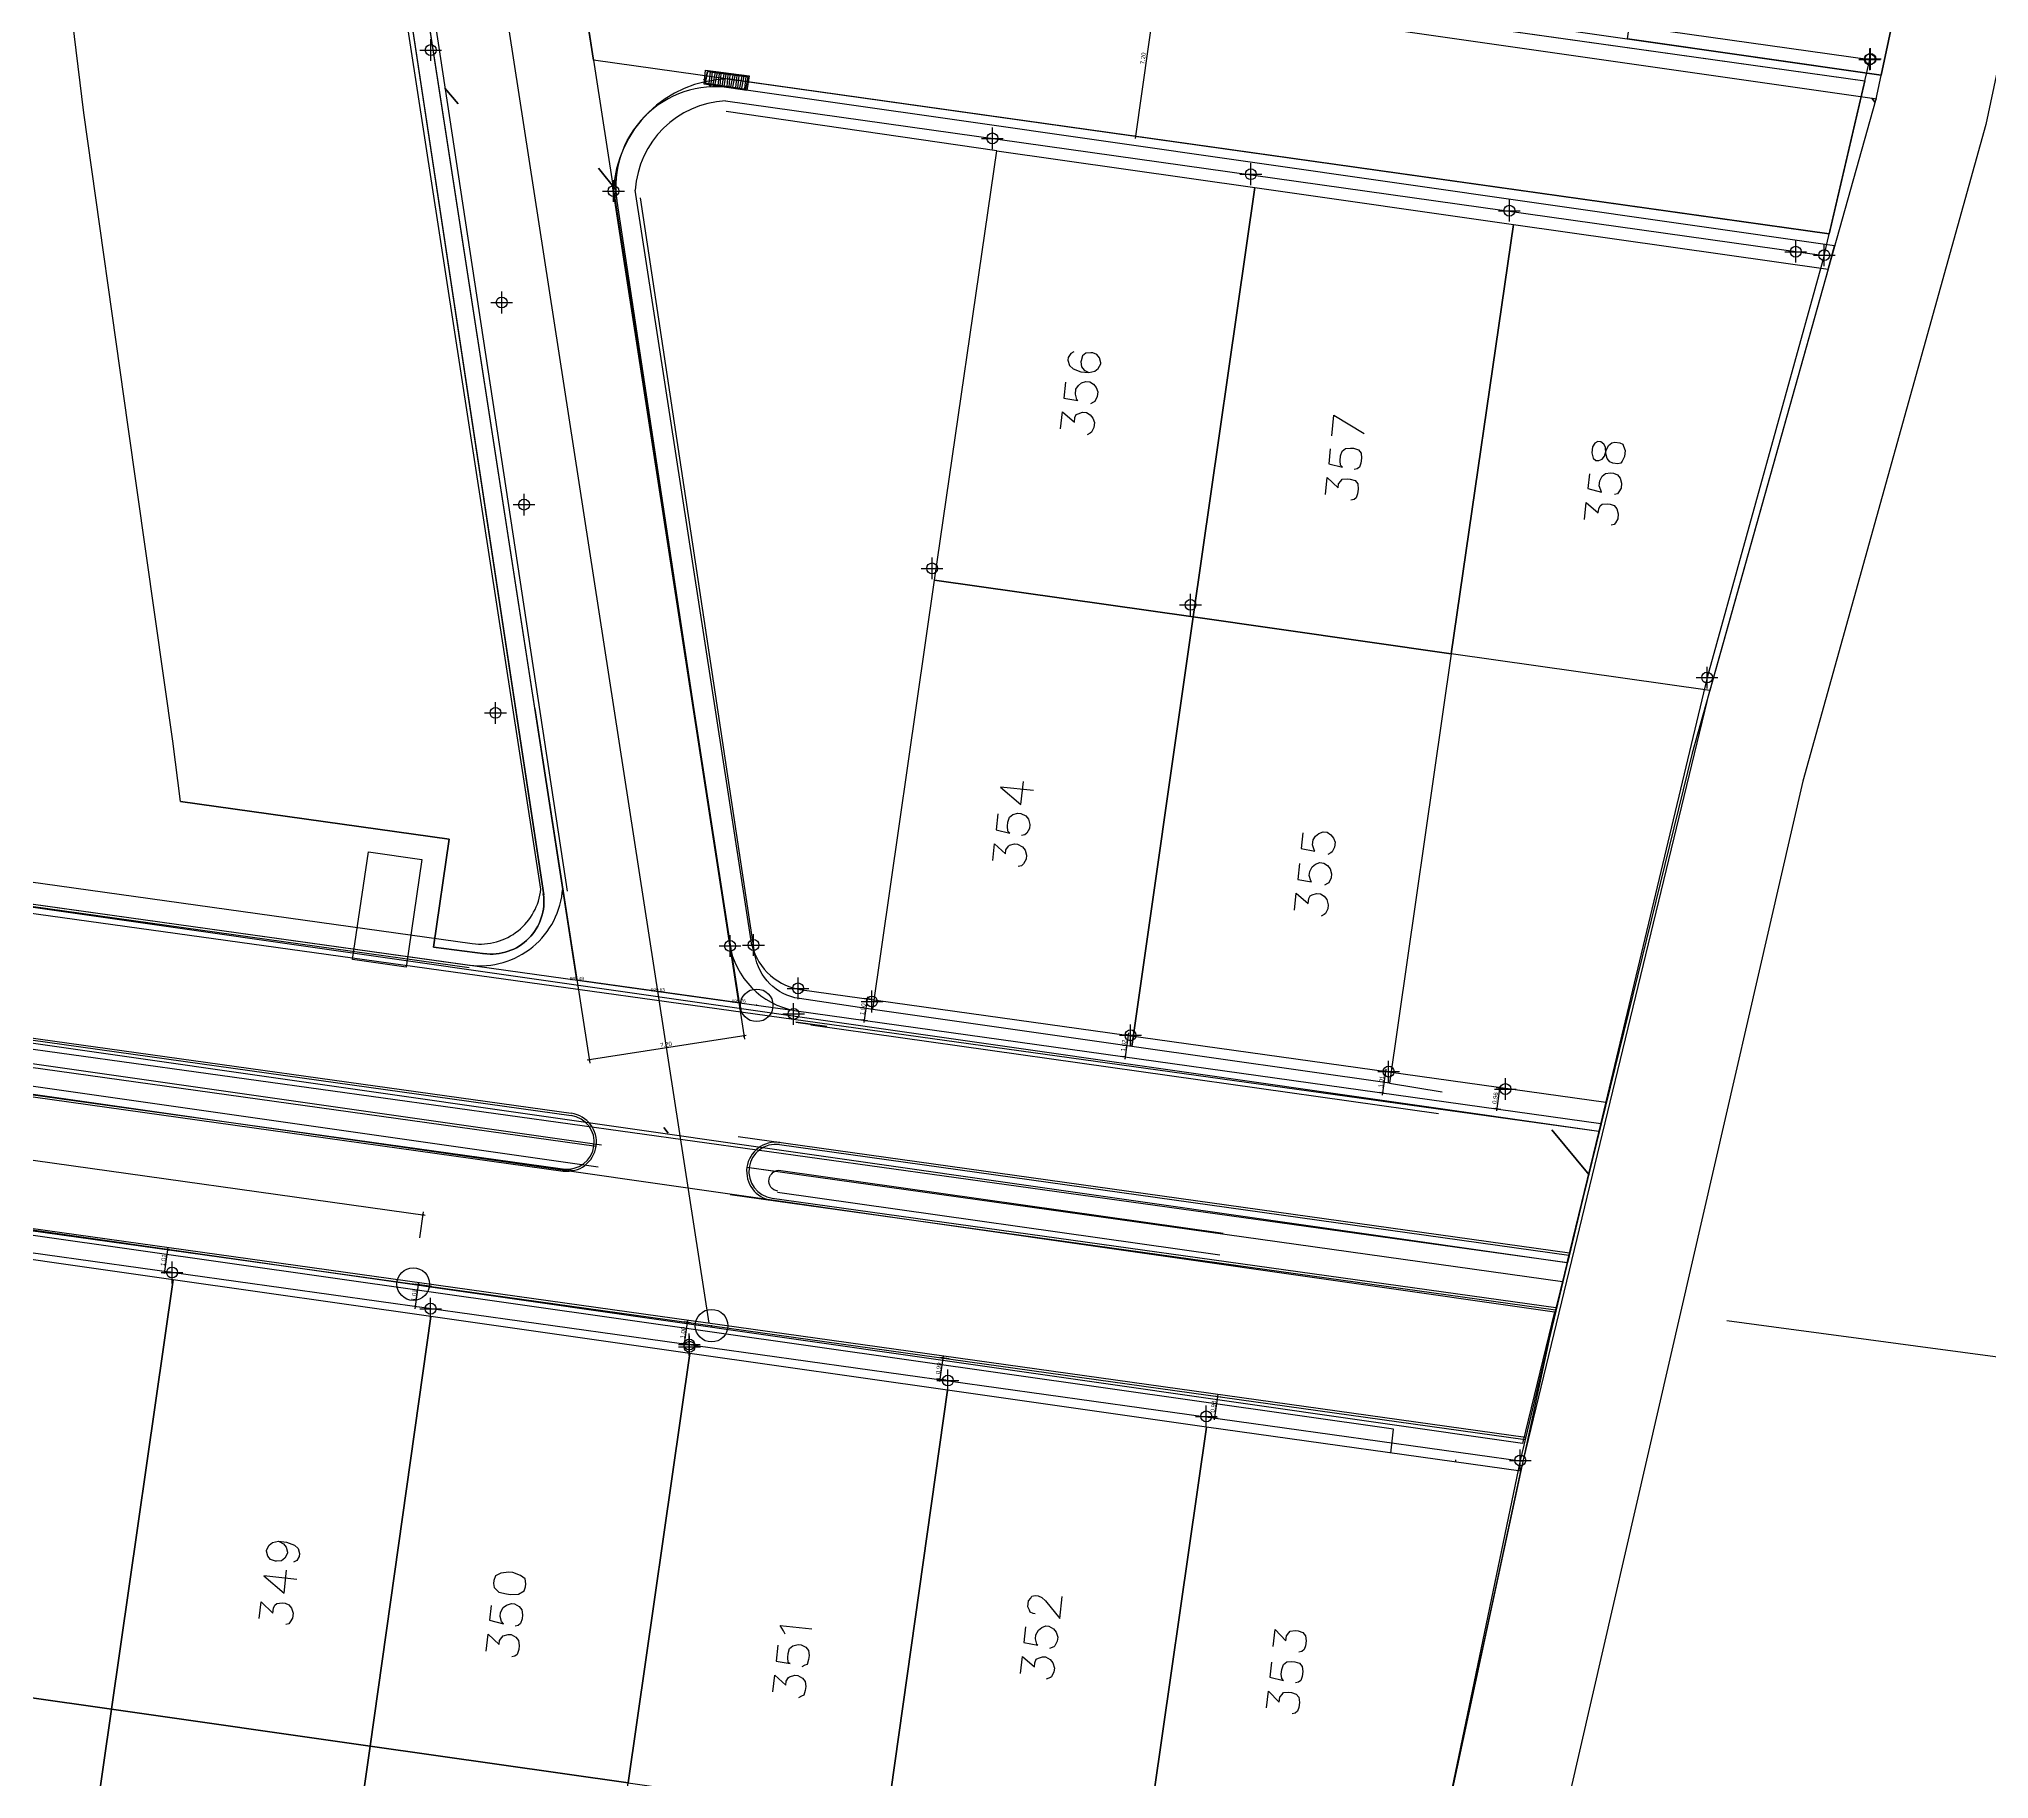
# Model space of a CAD drawing. Header units: metres. Extents: x -977055 to 805873, y -1033982 to 242021.
# Drawn here: x 1088.8 to 1178.4, y 987.7 to 1067.8 of the extents above; entities that cross this region are included whole.
import ezdxf

# ---------------------------------------------------------------- set-up
doc = ezdxf.new("R2010")
doc.units = ezdxf.units.M
doc.header["$PDMODE"] = 32
doc.header["$PDSIZE"] = 1.5
for name, color, linetype in [('12-CONDICIONES EXISTENTES', 2, 'Continuous'), ('C-ROAD-PROF-TEXT', 11, 'Continuous'), ('linea 1', 1, 'Continuous'), ('NIVEL BORDILLO', 6, 'Continuous'), ('V-NODE', 1, 'Continuous')]:
    doc.layers.add(name, color=color, linetype=linetype)
doc.layers.add('PDF2_area escolar', color=7, linetype='Continuous', true_color=0x989898)
doc.layers.add('PDF_Geometry', color=7, linetype='Continuous', true_color=0x797979)
doc.layers.get('PDF2_area escolar').off()
doc.styles.add('CITY2', font='stylu.ttf', dxfattribs={"height": 0.2})
doc.styles.get("Standard").update_dxf_attribs({"font": 'arial.ttf'})
doc.dimstyles.new('COTAS2', dxfattribs={"dimtxt": 0.02, "dimasz": 0.1, "dimexe": 0.15, "dimexo": 0.08, "dimgap": 0.05, "dimtad": 1, "dimzin": 0, "dimdsep": 46, "dimtxsty": 'CITY2', "dimblk": 'ARCHTICK', "dimcen": 1, "dimdle": 0.1, "dimclrd": 1, "dimclre": 1, "dimclrt": 2, "dimadec": 0, "dimazin": 0, "dimtfac": 1, "dimtofl": 0, "dimtmove": 0, "dimatfit": 3, "dimldrblk": 'ARCHTICK', "dimfxl": 0.18, "dimtolj": 1, "dimtzin": 0, "dimarcsym": 0})

# ---------------------------------------------------------------- blocks, each defined once
blk = doc.blocks.new('base')
at = {"layer": 'PDF_Geometry', "lineweight": 25, "extrusion": (-0.000787417, 0.063364, 0.99799), "elevation": 0.026}
for points in [[(-320.141, -199.513), (-317.652, -177.694), (-314.596, -157.334), (-312.337, -132.427), (-311.005, -117.517), (-303.802, -78.134), (-296.108, -43.912), (-287.329, -13.762), (-275.463, 35.074), (-264.943, 80.827)], [(-314.355, -197.288), (-299.601, -195.681), (-292.744, -194.188), (-282.663, -192.111), (-274.476, -190.361), (-258.037, -185.154), (-248.029, -180.61), (-240.539, -177.71), (-228.643, -174.042), (-222.733, -172.714), (-217.384, -171.04), (-209.935, -169.248), (-202.16, -164.759), (-196.196, -160.284), (-195.073, -159.817), (-178.095, -157.457), (-154.298, -156.614), (-136.667, -154.611), (-124.436, -153.164), (-118.066, -151.474), (-100.79, -146.646), (-80.955, -140.967), (-73.385, -139.328), (-61.694, -135.822), (-40.504, -131.604), (-37.727, -130.872), (-17.661, -129.441), (1.311, -127.461), (21.092, -124.929), (41.006, -122.83), (47.376, -123.458), (63.592, -123.186), (81.402, -124.312), (85.639, -96.072), (88.705, -66.393), (92.811, -40.781), (97.16, -22.386), (100.596, -1.562), (102.483, 8.32), (109.691, 37.361), (117.528, 76.62), (126.217, 115.638), (131.513, 149.592), (134.682, 173.973), (136.916, 195.591), (139.956, 229.678), (141.558, 250.676), (142.614, 271.37), (143.252, 283.21), (147.066, 312.938), (152.58, 355.631), (153.554, 396.042), (150.869, 418.02), (151.777, 438.639), (150.959, 458.028), (151.777, 438.639), (150.869, 418.02), (153.554, 396.042), (152.58, 355.631), (147.066, 312.938), (143.252, 283.21), (142.614, 271.37), (141.558, 250.676), (139.956, 229.678), (136.916, 195.591), (134.682, 173.973), (131.513, 149.592), (126.217, 115.638), (117.528, 76.62), (109.691, 37.361), (102.483, 8.32), (100.596, -1.562), (97.16, -22.386), (92.811, -40.781), (88.705, -66.393), (85.639, -96.072), (81.402, -124.312), (63.592, -123.186), (47.376, -123.458), (41.006, -122.83), (21.092, -124.929), (1.311, -127.461), (-17.661, -129.441), (-37.727, -130.872), (-40.504, -131.604), (-61.694, -135.822), (-73.385, -139.328), (-80.955, -140.967), (-100.79, -146.646), (-118.066, -151.474), (-124.436, -153.164), (-136.667, -154.611), (-154.298, -156.614), (-178.095, -157.457), (-195.073, -159.817), (-196.196, -160.284), (-202.16, -164.759), (-209.935, -169.248), (-217.384, -171.04), (-222.733, -172.714), (-228.643, -174.042), (-240.539, -177.71), (-248.029, -180.61), (-258.037, -185.154), (-274.476, -190.361), (-282.663, -192.111), (-292.744, -194.188), (-299.601, -195.681), (-314.355, -197.288), (-312.178, -178.446), (-309.146, -157.898), (-306.876, -132.899), (-305.823, -118.002), (-298.643, -78.802), (-291.055, -45.077), (-282.252, -15.116), (-275.645, 10.473), (-270.319, 33.898), (-263.825, 63.164), (-258.15, 86.408), (-284.424, 123.888)], [(-212.717, -13.755), (-225.054, -11.852), (-224.271, -6.892), (-226.643, -6.56), (-224.271, -6.892), (-225.054, -11.852), (-212.717, -13.755), (-212.402, -16.529), (-210.533, -31.037), (-208.664, -45.544), (-208.205, -49.819), (-207.573, -57.268), (-206.945, -64.763), (-206.131, -70.704), (-205.316, -76.645), (-202.67, -97.785), (-200.074, -118.964), (-199.377, -121.645), (-195.323, -136.879), (-191.412, -136.748), (-190.561, -158.552), (-190.735, -159.226), (-195.073, -159.817), (-196.196, -160.284), (-202.16, -164.759), (-209.935, -169.248), (-213.277, -170.051), (-213.359, -169.577), (-218.448, -150.23), (-210.166, -148.075), (-219.749, -78.662), (-229.377, -9.244), (-211.582, -137.888)], [(-230.462, -9.392), (-212.569, -138.001)], [(-232.422, -56.454), (-232.066, -56.961), (-227.175, -92.189), (-232.066, -56.961), (-232.422, -56.454), (-233.261, -55.333), (-291.336, -46.249), (-295.72, -65.707), (-298.643, -78.802), (-299.847, -85.335), (-231.172, -96.113), (-238.457, -95.003)], [(-239.12, -46.234), (-237.257, -46.551), (-237.369, -47.094), (-239.237, -46.822)], [(-237.44, -46.529), (-237.506, -47.077)], [(-237.531, -46.518), (-237.597, -47.066)], [(-237.623, -46.507), (-237.735, -47.05)], [(-237.714, -46.496), (-237.826, -47.039)], [(-237.846, -46.434), (-237.912, -46.982)], [(-237.937, -46.423), (-238.003, -46.971)], [(-238.029, -46.412), (-238.14, -46.955)], [(-238.12, -46.401), (-238.232, -46.944)], [(-238.257, -46.384), (-238.323, -46.933)], [(-238.349, -46.373), (-238.415, -46.922)], [(-238.44, -46.362), (-238.552, -46.905)], [(-238.531, -46.351), (-238.643, -46.894)], [(-238.669, -46.335), (-238.735, -46.883)], [(-238.76, -46.324), (-238.826, -46.872)], [(-238.851, -46.313), (-238.963, -46.855)], [(-238.943, -46.301), (-239.055, -46.844)], [(-239.08, -46.285), (-239.146, -46.833)], [(-250.634, -43.27), (-238.211, -45.23)], [(-254.056, -33.954), (-253.908, -33.88), (-253.794, -33.708), (-253.778, -33.571), (-253.842, -33.331), (-254.008, -33.172), (-254.363, -33.036), (-254.728, -32.992), (-255.014, -33.051), (-255.167, -33.171), (-255.286, -33.389), (-255.292, -33.435), (-255.228, -33.674), (-255.107, -33.828), (-254.93, -33.896), (-254.839, -33.907), (-254.604, -33.888), (-254.451, -33.768), (-254.378, -33.545), (-254.372, -33.499), (-254.39, -33.265), (-254.511, -33.111), (-254.728, -32.992)], [(-253.657, -32.565), (-253.569, -31.834), (-254.203, -31.711), (-254.163, -31.762), (-254.099, -32.002), (-254.126, -32.23), (-254.24, -32.402), (-254.394, -32.523), (-254.587, -32.592), (-254.77, -32.57), (-254.942, -32.457), (-255.063, -32.303), (-255.132, -32.109), (-255.105, -31.881), (-254.986, -31.663), (-254.934, -31.623), (-254.786, -31.548)], [(-253.398, -30.417), (-253.492, -31.194), (-254.036, -30.711), (-254.064, -30.939), (-254.126, -31.071), (-254.223, -31.106), (-254.417, -31.175), (-254.6, -31.153), (-254.771, -31.04), (-254.892, -30.886), (-254.961, -30.692), (-254.934, -30.464), (-254.815, -30.246), (-254.764, -30.206), (-254.616, -30.131)], [(-265.86, -29.936), (-265.976, -30.895), (-267.356, -30.034)], [(-265.789, -29.341), (-265.706, -28.656), (-266.335, -28.487), (-266.254, -28.59), (-266.231, -28.778), (-266.258, -29.007), (-266.331, -29.23), (-266.485, -29.35), (-266.719, -29.368), (-266.856, -29.352), (-267.079, -29.279), (-267.2, -29.125), (-267.218, -28.891), (-267.191, -28.662), (-267.123, -28.485), (-267.02, -28.405), (-266.878, -28.375)], [(-277.689, -28.047), (-277.606, -27.361), (-278.235, -27.193), (-278.201, -27.289), (-278.131, -27.483), (-278.159, -27.712), (-278.278, -27.929), (-278.431, -28.05), (-278.665, -28.068), (-278.802, -28.052), (-278.98, -27.984), (-279.1, -27.83), (-279.164, -27.591), (-279.137, -27.362), (-279.023, -27.19), (-278.967, -27.104), (-278.824, -27.075)], [(-265.535, -27.239), (-265.629, -28.016), (-266.128, -27.538), (-266.15, -27.721), (-266.258, -27.847), (-266.314, -27.933), (-266.548, -27.951), (-266.686, -27.935), (-266.909, -27.862), (-267.029, -27.708), (-267.047, -27.474), (-267.02, -27.245), (-266.952, -27.068), (-266.85, -26.988), (-266.707, -26.958)], [(-277.436, -25.944), (-277.529, -26.721), (-278.074, -26.238), (-278.096, -26.421), (-278.158, -26.553), (-278.261, -26.633), (-278.495, -26.651), (-278.632, -26.635), (-278.809, -26.567), (-278.93, -26.413), (-278.994, -26.174), (-278.966, -25.945), (-278.853, -25.773), (-278.796, -25.688), (-278.653, -25.658)], [(-273.965, 17.876), (-283.107, -17.981)], [(-251.947, -13.759), (-250.439, -13.941), (-251.362, -13.134), (-251.489, -14.185)], [(-250.29, -12.707), (-250.202, -11.975), (-250.831, -11.807), (-250.751, -11.909), (-250.733, -12.143), (-250.755, -12.326), (-250.828, -12.549), (-250.982, -12.67), (-251.221, -12.734), (-251.358, -12.717), (-251.576, -12.598), (-251.696, -12.444), (-251.76, -12.205), (-251.738, -12.022), (-251.619, -11.804), (-251.517, -11.724), (-251.374, -11.695)], [(-250.032, -10.558), (-250.125, -11.335), (-250.624, -10.858), (-250.646, -11.041), (-250.76, -11.213), (-250.811, -11.253), (-251.05, -11.317), (-251.188, -11.3), (-251.405, -11.181), (-251.526, -11.027), (-251.59, -10.788), (-251.567, -10.605), (-251.449, -10.388), (-251.346, -10.307), (-251.203, -10.278)], [(-264.308, -11.667), (-264.22, -10.936), (-264.855, -10.813), (-264.814, -10.864), (-264.751, -11.104), (-264.778, -11.332), (-264.891, -11.504), (-265.045, -11.624), (-265.239, -11.694), (-265.422, -11.672), (-265.594, -11.558), (-265.714, -11.405), (-265.784, -11.211), (-265.756, -10.982), (-265.637, -10.765), (-265.586, -10.725), (-265.438, -10.65)], [(-264.138, -10.25), (-264.049, -9.519), (-264.684, -9.396), (-264.644, -9.447), (-264.58, -9.687), (-264.602, -9.869), (-264.721, -10.087), (-264.874, -10.208), (-265.068, -10.277), (-265.251, -10.255), (-265.423, -10.141), (-265.544, -9.988), (-265.607, -9.748), (-265.585, -9.565), (-265.466, -9.348), (-265.415, -9.308), (-265.267, -9.233)], [(-263.879, -8.102), (-263.972, -8.879), (-264.517, -8.396), (-264.545, -8.624), (-264.607, -8.756), (-264.704, -8.791), (-264.898, -8.86), (-265.08, -8.838), (-265.252, -8.725), (-265.373, -8.571), (-265.437, -8.331), (-265.415, -8.148), (-265.296, -7.931), (-265.244, -7.891), (-265.096, -7.816)], [(-231.879, 2.325), (-179.17, -5.88)], [(-244.437, -3.767), (-241.071, -4.311)], [(-179.003, -4.88), (-231.712, 3.325)], [(-241.574, -3.091), (-270.391, 1.354)], [(-268.152, -0.075), (-270.558, 0.354)], [(-267.999, 16.971), (-268.131, 15.874), (-179.142, 2.046), (-177.207, 3.482), (-171.285, 41.86)], [(-239.952, 4.596), (-260.255, 7.738)], [(-270.97, 17.329), (-270.959, 17.421)], [(-216.81, 20.403), (-217.027, 20.522), (-217.148, 20.675), (-217.212, 20.915), (-217.206, 20.961), (-217.087, 21.178), (-216.933, 21.299), (-216.699, 21.317), (-216.654, 21.311), (-216.431, 21.238), (-216.31, 21.085), (-216.246, 20.845), (-216.252, 20.799), (-216.371, 20.582), (-216.524, 20.461), (-216.81, 20.403), (-217.175, 20.447), (-217.53, 20.582), (-217.696, 20.742), (-217.76, 20.981), (-217.743, 21.118), (-217.63, 21.29), (-217.482, 21.365)], [(-217.617, 22.169), (-216.108, 21.988), (-217.031, 22.794), (-217.158, 21.743)], [(-215.872, 23.953), (-215.965, 23.176), (-216.504, 23.705), (-216.532, 23.476), (-216.594, 23.345), (-216.697, 23.264), (-216.931, 23.246), (-217.068, 23.263), (-217.245, 23.33), (-217.366, 23.484), (-217.43, 23.724), (-217.402, 23.952), (-217.289, 24.124), (-217.232, 24.21), (-217.089, 24.239)], [(-226.548, 23.477), (-226.465, 24.163), (-227.094, 24.331), (-227.014, 24.229), (-226.95, 23.989), (-226.972, 23.807), (-227.091, 23.589), (-227.245, 23.469), (-227.484, 23.405), (-227.621, 23.421), (-227.839, 23.54), (-227.959, 23.694), (-227.978, 23.928), (-227.956, 24.111), (-227.882, 24.334), (-227.78, 24.414), (-227.637, 24.443)], [(-251.551, 24.171), (-251.46, 24.16), (-251.328, 24.098), (-251.293, 24.001), (-251.218, 23.853), (-251.251, 23.579), (-251.359, 23.452), (-251.416, 23.367), (-251.559, 23.337), (-251.696, 23.354), (-251.873, 23.422), (-252.04, 23.581), (-252.683, 24.4), (-252.804, 23.395)], [(-226.295, 25.58), (-226.388, 24.803), (-226.887, 25.28), (-226.909, 25.097), (-227.017, 24.971), (-227.074, 24.885), (-227.313, 24.822), (-227.451, 24.838), (-227.668, 24.957), (-227.789, 25.111), (-227.807, 25.345), (-227.785, 25.528), (-227.712, 25.751), (-227.609, 25.831), (-227.467, 25.86)], [(-239.708, 25.48), (-239.62, 26.211), (-240.254, 26.334), (-240.168, 26.278), (-240.15, 26.044), (-240.172, 25.861), (-240.245, 25.638), (-240.399, 25.517), (-240.639, 25.453), (-240.776, 25.47), (-240.993, 25.589), (-241.114, 25.742), (-241.132, 25.976), (-241.11, 26.159), (-241.037, 26.382), (-240.94, 26.417), (-240.792, 26.492)], [(-240.048, 24.965), (-239.973, 24.817), (-239.818, 24.566), (-241.281, 24.742)], [(-251.108, 24.767), (-251.02, 25.498), (-251.655, 25.621), (-251.614, 25.57), (-251.551, 25.33), (-251.573, 25.148), (-251.691, 24.93), (-251.845, 24.809), (-252.039, 24.74), (-252.176, 24.757), (-252.394, 24.875), (-252.514, 25.029), (-252.578, 25.269), (-252.556, 25.451), (-252.437, 25.669), (-252.386, 25.709), (-252.192, 25.779)], [(-262.482, 25.813), (-262.576, 25.036), (-263.069, 25.559), (-263.097, 25.33), (-263.205, 25.204), (-263.262, 25.118), (-263.496, 25.1), (-263.633, 25.117), (-263.856, 25.19), (-263.976, 25.344), (-263.995, 25.578), (-263.967, 25.806), (-263.899, 25.983), (-263.797, 26.064), (-263.654, 26.093)], [(-250.849, 26.915), (-250.943, 26.138), (-251.488, 26.621), (-251.51, 26.438), (-251.577, 26.261), (-251.674, 26.226), (-251.868, 26.157), (-252.005, 26.173), (-252.223, 26.292), (-252.344, 26.446), (-252.407, 26.686), (-252.385, 26.868), (-252.266, 27.086), (-252.215, 27.126), (-252.021, 27.196)], [(-262.394, 26.544), (-262.312, 27.23), (-262.94, 27.398), (-262.86, 27.296), (-262.836, 27.107), (-262.864, 26.879), (-262.937, 26.656), (-263.091, 26.535), (-263.325, 26.517), (-263.462, 26.534), (-263.685, 26.607), (-263.806, 26.76), (-263.824, 26.995), (-263.796, 27.223), (-263.729, 27.4), (-263.626, 27.481), (-263.483, 27.51)], [(-239.449, 27.628), (-239.543, 26.851), (-240.042, 27.329), (-240.064, 27.146), (-240.177, 26.974), (-240.228, 26.934), (-240.468, 26.87), (-240.605, 26.887), (-240.822, 27.006), (-240.943, 27.159), (-240.961, 27.393), (-240.939, 27.576), (-240.866, 27.799), (-240.769, 27.834), (-240.621, 27.909)], [(-262.141, 28.647), (-262.234, 27.87), (-262.728, 28.393), (-262.755, 28.164), (-262.863, 28.038), (-262.92, 27.952), (-263.154, 27.934), (-263.291, 27.951), (-263.514, 28.024), (-263.635, 28.177), (-263.653, 28.411), (-263.626, 28.64), (-263.558, 28.817), (-263.455, 28.898), (-263.313, 28.927)]]:
    blk.add_lwpolyline(points, dxfattribs=at)
for points in [[(-300.076, -86.466), (-238.59, -96.1), (-231.35, -97.204, 0.502724), (-226.091, -92.041), (-230.97, -56.722), (-232.763, -54.28), (-291.112, -45.163)], [(-288.777, -37.33), (-289.092, -38.405), (-248.812, -44.695), (-238.389, -46.322, 0.502728), (-233.13, -41.159), (-237.962, -6.216)], [(-241.056, -4.315, -0.330917), (-239.046, -6.364), (-234.214, -41.307)], [(-239.964, 4.551, -0.999988), (-240.119, 3.596), (-260.422, 6.738)]]:
    blk.add_lwpolyline(points, format="xyb", dxfattribs=at)
for points in [[(-282.76, -67.825), (-295.72, -65.707), (-291.336, -46.249), (-279.684, -48.07)], [(-239.16, -46.183), (-237.206, -46.511), (-237.283, -47.151), (-239.289, -46.863)], [(-237.369, -47.094), (-237.257, -46.551), (-239.12, -46.234), (-239.237, -46.822)], [(-250.634, -43.27), (-262.468, -41.427), (-259.393, -21.672), (-247.513, -23.521)], [(-262.468, -41.427), (-274.348, -39.578), (-271.227, -19.829), (-259.393, -21.672)], [(-274.348, -39.578), (-288.777, -37.33), (-283.107, -17.981), (-271.227, -19.829)], [(-277.805, -29.007), (-277.869, -28.767), (-277.995, -28.659), (-278.132, -28.643), (-278.28, -28.717), (-278.388, -28.844), (-278.467, -29.112), (-278.586, -29.33), (-278.739, -29.45), (-278.882, -29.48), (-279.11, -29.452), (-279.242, -29.39), (-279.277, -29.293), (-279.346, -29.099), (-279.313, -28.825), (-279.194, -28.607), (-279.137, -28.521), (-278.995, -28.492), (-278.766, -28.52), (-278.635, -28.582), (-278.514, -28.736), (-278.45, -28.975), (-278.437, -29.255), (-278.362, -29.403), (-278.236, -29.511), (-278.099, -29.528), (-277.951, -29.453), (-277.838, -29.281)], [(-247.513, -23.521), (-259.393, -21.672), (-256.317, -1.918), (-244.437, -3.767)], [(-259.393, -21.672), (-271.227, -19.829), (-268.152, -0.075), (-256.317, -1.918)], [(-221.328, -11.327), (-223.785, -10.938), (-223.002, -5.978), (-220.545, -6.367)], [(-240.893, -3.22), (-242.305, -3.003)], [(-197.192, 26.201), (-209.026, 28.044), (-212.102, 8.289), (-200.222, 6.441)], [(-209.026, 28.044), (-220.906, 29.892), (-223.936, 10.132), (-212.102, 8.289)], [(-220.906, 29.892), (-232.741, 31.735), (-235.816, 11.981), (-223.936, 10.132)], [(-232.741, 31.735), (-244.621, 33.584), (-247.65, 13.824), (-235.816, 11.981)], [(-244.621, 33.584), (-256.455, 35.427), (-259.531, 15.673), (-247.65, 13.824)], [(-256.455, 35.427), (-269.512, 37.511), (-273.965, 17.876), (-259.531, 15.673)], [(-226.669, 22.472), (-226.693, 22.66), (-226.899, 22.87), (-227.259, 22.96), (-227.442, 22.982), (-227.813, 22.981), (-228.064, 22.825), (-228.132, 22.648), (-228.148, 22.511), (-228.13, 22.277), (-227.918, 22.112), (-227.563, 21.977), (-227.381, 21.955), (-227.004, 22.002), (-226.759, 22.112), (-226.686, 22.335)], [(-194.111, 46.001), (-205.95, 47.798), (-209.026, 28.044), (-197.192, 26.201)], [(-205.95, 47.798), (-217.831, 49.647), (-220.906, 29.892), (-209.026, 28.044)], [(-205.95, 47.798), (-217.831, 49.647), (-220.906, 29.892), (-209.026, 28.044)], [(-217.831, 49.647), (-229.665, 51.49), (-232.741, 31.735), (-220.906, 29.892)]]:
    blk.add_lwpolyline(points, close=True, dxfattribs=at)
at = {"layer": 'PDF_Geometry', "color": 32, "lineweight": 50, "true_color": 0xb85b00, "extrusion": (-0.000787417, 0.063364, 0.99799), "elevation": 0.026}
for points in [[(-237.228, -46.694), (-237.188, -46.745)], [(-237.515, -46.381), (-237.434, -46.483)], [(-225.891, -45.741), (-225.283, -46.463)]]:
    blk.add_lwpolyline(points, dxfattribs=at)
at = {"layer": 'PDF_Geometry', "color": 4, "lineweight": 40, "extrusion": (-0.000787417, 0.063364, 0.99799), "elevation": 0.026}
blk.add_lwpolyline([(-291.044, -44.986), (-290.884, -45.191)], dxfattribs=at)
at = {"layer": 'PDF_Geometry', "color": 30, "lineweight": 50, "true_color": 0xf26621, "extrusion": (-0.000787417, 0.063364, 0.99799), "elevation": 0.026}
blk.add_lwpolyline([(-233.099, -41.673), (-232.295, -42.697)], dxfattribs=at)
at = {"layer": 'PDF_Geometry', "color": 7, "lineweight": 25, "extrusion": (-0.000787417, 0.063364, 0.99799), "elevation": 0.026}
blk.add_lwpolyline([(-233.13, -41.159), (-233.135, -41.205), (-233.106, -41.347), (-233.111, -41.393), (-233.077, -41.49), (-233.088, -41.581), (-233.099, -41.673), (-233.11, -41.764), (-233.081, -41.907), (-233.086, -41.953), (-233.097, -42.044), (-233.108, -42.135), (-233.119, -42.227), (-233.13, -42.318)], dxfattribs=at)
at = {"layer": 'PDF_Geometry', "lineweight": 25, "extrusion": (-0.000787417, 0.063364, 0.99799), "elevation": 0.026}
blk.add_lwpolyline([(-226.584, -6.568, 0.502393), (-229.349, -9.288, -0.502393)], format="xyb", close=True, dxfattribs=at)
at = {"layer": 'PDF_Geometry', "color": 6, "lineweight": 40, "extrusion": (-0.000787417, 0.063364, 0.99799), "elevation": 0.026}
for points in [[(-234.954, 1.815), (-234.753, 1.559)], [(-277.273, 4.27), (-275.579, 2.165)]]:
    blk.add_lwpolyline(points, dxfattribs=at)
blk = doc.blocks.new('*U4741')
at = {"color": 0, "linetype": 'ByBlock', "lineweight": -2, "transparency": 16777216}
for p, q in [((-1, 0), (1, 0)), ((0, -1), (0, 1))]:
    blk.add_line(p, q, dxfattribs=at)
blk.add_circle((0, 0), 0.5, dxfattribs=at)
blk = doc.blocks.new('_ArchTick')
at = {"color": 0, "linetype": 'ByBlock', "const_width": 0.15}
blk.add_lwpolyline([(-0.5, -0.5), (0.5, 0.5)], dxfattribs=at)
blk = doc.blocks.new('*D5095')
at = {"color": 1, "linetype": 'Continuous', "lineweight": -2, "transparency": 16777216}
for p, q in [((1060.572, 1019.058), (1060.741, 1020.257)), ((1106.272, 1012.631), (1106.441, 1013.829))]:
    blk.add_line(p, q, dxfattribs=at)
at = {"color": 1, "lineweight": -2, "transparency": 16777216}
blk.add_line((1060.621, 1020.122), (1106.519, 1013.667), dxfattribs=at)
at = {"layer": 'Defpoints', "color": 0, "transparency": 16777216}
for p in [(1060.561, 1018.979, 2001.659), (1106.42, 1013.681), (1106.261, 1012.552, 2001.659)]:
    blk.add_point(p, dxfattribs=at)
at = {"color": 1, "lineweight": -2, "transparency": 16777216, "xscale": 0.1, "yscale": 0.1, "zscale": 0.1}
for p, rotation in [((1060.72, 1020.108), 171.9945634018651), ((1106.42, 1013.681), 351.9945634018651)]:
    blk.add_blockref('_ArchTick', p, dxfattribs=dict(at, rotation=rotation))
at = {"color": 2, "transparency": 16777216, "insert": (1083.591, 1017.047), "char_height": 0.2, "attachment_point": 5, "rotation": 351.99456, "style": 'CITY2'}
blk.add_mtext('\\A1;46.15', dxfattribs=at)
blk = doc.blocks.new('*D5464')
at = {"color": 1, "lineweight": -2, "transparency": 16777216}
blk.add_line((1140.198, 1070.522), (1139.167, 1063.195), dxfattribs=at)
at = {"color": 1, "linetype": 'Continuous', "lineweight": -2, "transparency": 16777216}
for p, q in [((1140.105, 1070.435), (1140.036, 1070.444)), ((1139.102, 1063.305), (1139.032, 1063.315))]:
    blk.add_line(p, q, dxfattribs=at)
at = {"layer": 'Defpoints', "color": 0, "transparency": 16777216}
for p in [(1140.184, 1070.423, 997.634), (1139.181, 1063.294, 997.634), (1139.181, 1063.294)]:
    blk.add_point(p, dxfattribs=at)
at = {"color": 1, "lineweight": -2, "transparency": 16777216, "xscale": 0.1, "yscale": 0.1, "zscale": 0.1}
for p, rotation in [((1140.184, 1070.423), 81.98758210741269), ((1139.181, 1063.294), 261.9875821074127)]:
    blk.add_blockref('_ArchTick', p, dxfattribs=dict(at, rotation=rotation))
at = {"color": 2, "transparency": 16777216, "insert": (1139.526, 1066.881), "char_height": 0.2, "attachment_point": 5, "rotation": 81.98758, "style": 'CITY2'}
blk.add_mtext('\\A1;7.20', dxfattribs=at)
blk = doc.blocks.new('*D5465')
at = {"color": 1, "linetype": 'Continuous', "lineweight": -2, "transparency": 16777216}
for p, q in [((1118.683, 1038.075), (1121.201, 1021.767)), ((1111.567, 1036.976), (1114.085, 1020.668))]:
    blk.add_line(p, q, dxfattribs=at)
at = {"color": 1, "lineweight": -2, "transparency": 16777216}
blk.add_line((1121.277, 1021.93), (1113.963, 1020.801), dxfattribs=at)
at = {"layer": 'Defpoints', "color": 0, "transparency": 16777216}
for p in [(1118.67, 1038.154, 1000.079), (1111.555, 1037.055, 1000.079), (1114.062, 1020.816)]:
    blk.add_point(p, dxfattribs=at)
at = {"color": 1, "lineweight": -2, "transparency": 16777216, "xscale": 0.1, "yscale": 0.1, "zscale": 0.1}
for p, rotation in [((1121.178, 1021.915), 8.77688807751019), ((1114.062, 1020.816), 188.7768880775102)]:
    blk.add_blockref('_ArchTick', p, dxfattribs=dict(at, rotation=rotation))
at = {"color": 2, "transparency": 16777216, "insert": (1117.596, 1021.522), "char_height": 0.2, "attachment_point": 5, "rotation": 8.77689, "style": 'CITY2'}
blk.add_mtext('\\A1;7.20', dxfattribs=at)

msp = doc.modelspace()

# ---------------------------------------------------------------- linework, layer by layer
at = {"color": 1}
for points in [[(1098.52971, 1168.60318), (1120.96453, 1023.43596), (1113.49622, 1024.48066), (1091.54324, 1166.66765), (1098.52971, 1168.60318)], [(1114.94861, 1073.97558), (1172.71458, 1065.84434), (1171.07914, 1058.80356), (1114.26267, 1066.80116), (1113.10061, 1074.22914), (1114.99236, 1073.96942)]]:
    msp.add_lwpolyline(points, dxfattribs=at)
at = {"color": 1, "elevation": 1997.105}
for points in [[(801.61867, 1067.45219), (1160.48943, 1017.53949), (1159.04381, 1011.48073), (800.75387, 1061.31279), (801.60927, 1067.4535)], [(1045.10893, 1034.047), (1160.48943, 1017.53949), (1159.02278, 1011.48365), (1044.25001, 1027.90678), (1045.10893, 1034.047)], [(1043.06844, 1025.74054), (1158.44894, 1009.23302), (1156.98229, 1003.17719), (1042.20952, 1019.60032), (1043.06844, 1025.74054)]]:
    msp.add_lwpolyline(points, dxfattribs=at)
at = {"color": 1}
for p in [(1121.76263, 1023.32432, 998.561), (1105.97325, 1010.50355, 2001.659), (1119.69033, 1008.58932, 998.561)]:
    msp.add_point(p, dxfattribs=at)
at = {"layer": '12-CONDICIONES EXISTENTES', "color": 5}
for p, q in [((1063.57678, 1032.47337, 998.561), (1108.68666, 1026.16318, 998.561)), ((1062.376, 1031.6316, 998.561), (1123.29034, 1023.11061, 998.561)), ((1063.97764, 1031.30658, 998.561), (1108.54814, 1025.07185, 998.561)), ((1064.0325, 1031.39988, 998.561), (1108.56199, 1025.17088, 998.561)), ((1061.47771, 1025.49689, 998.561), (1113.2263, 1018.25805, 998.561)), ((1062.79122, 1025.41412, 998.561), (1113.24015, 1018.35709, 998.561)), ((1061.27097, 1024.27374, 998.561), (1114.38159, 1016.84437, 998.561)), ((1123.74813, 1024.05631, 998.561), (1160.80744, 1018.87228, 998.561)), ((1061.13233, 1023.04106, 998.561), (1113.38577, 1015.7316, 998.561)), ((1062.37185, 1022.76669, 998.561), (1112.86888, 1015.70293, 998.561)), ((1123.59643, 1023.0678, 998.561), (1160.5743, 1017.89516, 998.561)), ((1060.26887, 1016.90148, 998.561), (1157.10514, 1003.35556, 998.561)), ((1120.9131, 1017.28376, 998.561), (1159.13413, 1011.93722, 998.561)), ((1122.81296, 1016.91703, 998.561), (1159.11017, 1011.8396, 998.561)), ((1061.94828, 1016.76753, 998.561), (1157.119, 1003.4546, 998.561)), ((1061.95155, 1016.6661, 998.561), (1157.10514, 1003.35556, 998.561)), ((1062.14872, 1015.62878, 998.561), (1156.99655, 1002.36101, 998.561)), ((1121.31409, 1015.87462, 998.561), (1158.81298, 1010.6291, 998.561)), ((1121.31409, 1015.87462, 1000.079), (1122.64117, 1015.68898, 1000.079)), ((1120.53986, 1014.62988, 998.561), (1158.49183, 1009.32098, 998.561)), ((1122.46939, 1014.46094, 998.561), (1158.5158, 1009.4186, 998.561))]:
    msp.add_line(p, q, dxfattribs=at)
for centre, radius, start, end in [((1113.05451, 1017.03001, 998.561), 1.34, 262.036867, 82.036867), ((1113.05451, 1017.03001, 998.561), 1.24, 262.036867, 82.036867), ((1122.64117, 1015.68898, 998.561), 1.34, 82.036867, 262.036867), ((1122.64117, 1015.68898, 998.561), 1.24, 82.036867, 262.036867)]:
    msp.add_arc(centre, radius, start, end, dxfattribs=at)
at = {"layer": 'linea 1'}
msp.add_spline([(1166.36882, 1008.82168, 999.49043), (1305.33713, 990.30349)], degree=3, dxfattribs=at)
at = {"layer": 'NIVEL BORDILLO', "color": 2}
for p, q in [((1111.83792, 1028.66764, 1000.079), (1090.41926, 1167.39392, 1000.079)), ((1113.49622, 1024.48066, 1000.079), (1091.54324, 1166.66765, 1000.079)), ((1119.57433, 1008.70652, 1000.079), (1095.10108, 1167.21696, 1000.079)), ((1115.059, 1074.98, 997.634), (1172.944, 1066.832, 997.634)), ((1114.99236, 1073.96942, 997.634), (1172.71458, 1065.84434, 997.634)), ((1170.84972, 1057.8159, 999.237), (1172.944, 1066.832, 999.237)), ((1120.43702, 1065.93204, 997.634), (1171.07914, 1058.80356, 997.634)), ((1120.32898, 1064.92729, 997.634), (1170.84972, 1057.8159, 997.634)), ((1115.8279, 1063.11838, 1000.079), (1115.82423, 1063.14217, 1000.079)), ((1120.94235, 1023.43906, 1000.079), (1115.13929, 1061.02483, 1000.079)), ((1121.54384, 1026.0969, 1000.079), (1116.18263, 1060.82089, 1000.079)), ((1170.84972, 1057.8159, 997.634), (1165.467, 1038.401, 997.634)), ((1165.467, 1038.401, 997.634), (1156.875, 1002.391, 997.634)), ((1156.875, 1002.391, 997.634), (1152.781, 982.78, 997.634))]:
    msp.add_line(p, q, dxfattribs=at)
at = {"layer": 'NIVEL BORDILLO', "color": 1}
for p, q in [((1126.86005, 1023.72198), (1126.6938, 1022.53355)), ((1138.85614, 1022.06038), (1138.68763, 1020.85579)), ((1150.69822, 1020.39543), (1150.53087, 1019.19911)), ((1155.93525, 1019.61075), (1155.77505, 1018.46553)), ((1094.53359, 1010.9839), (1094.70172, 1012.18582)), ((1106.05964, 1009.37068), (1106.22789, 1010.57348)), ((1118.42716, 1007.65502), (1118.59345, 1008.84373)), ((1130.18208, 1006.01819), (1130.34734, 1007.19954)), ((1142.81571, 1004.26291), (1142.97932, 1005.43252))]:
    msp.add_line(p, q, dxfattribs=at)
at = {"layer": 'NIVEL BORDILLO', "color": 1, "linetype": 'Continuous'}
for p, q in [((1126.99536, 1023.60207), (1126.69764, 1023.64372)), ((1126.85682, 1022.61172), (1126.5591, 1022.65336)), ((1138.87277, 1021.95708), (1138.69373, 1021.98213)), ((1138.73197, 1020.95056), (1138.55293, 1020.97561)), ((1150.74377, 1020.28808), (1150.53581, 1020.31717)), ((1156.11177, 1019.48508), (1155.77284, 1019.53249)), ((1150.60413, 1019.28983), (1150.39617, 1019.31892)), ((1155.97928, 1018.53793), (1155.64035, 1018.58534)), ((1094.94419, 1012.05093), (1094.53932, 1012.10756)), ((1094.80377, 1011.04708), (1094.39889, 1011.10372)), ((1106.83332, 1010.38782), (1106.06548, 1010.49523)), ((1106.69277, 1009.38308), (1105.92494, 1009.49049)), ((1118.72235, 1008.72473), (1118.43104, 1008.76548)), ((1118.58377, 1007.73408), (1118.29246, 1007.77483)), ((1130.61332, 1007.06136), (1130.18493, 1007.12129)), ((1130.47577, 1006.07808), (1130.04738, 1006.13801)), ((1142.65113, 1005.37746), (1143.11402, 1005.3127)), ((1142.51523, 1004.40592), (1142.97812, 1004.34117))]:
    msp.add_line(p, q, dxfattribs=at)
at = {"layer": 'NIVEL BORDILLO', "color": 2}
for centre, radius, start, end in [((1120.56176, 1060.54571, 1001.02725), 5.38777, 91.325676, 177.5289218), ((1120.56176, 1060.54571, 1001.02725), 4.38777, 93.0410226, 176.4043219), ((1109.03742, 1028.95651, 998.47286), 3.81536, 262.8418549, 356.1877072), ((1109.03757, 1028.95643, 998.64914), 2.81521, 262.8394734, 354.1120019), ((1124.20654, 1026.76234, 1000.079), 3.74458, 194.0315739, 263.688419), ((1124.20654, 1026.76234, 1000.079), 2.74458, 194.0315739, 263.688419)]:
    msp.add_arc(centre, radius, start, end, dxfattribs=at)

# ---------------------------------------------------------------- block references
at = {"layer": 'NIVEL BORDILLO', "color": 1}
for p, xscale, yscale, zscale, rotation in [((1126.84619, 1023.62294), 0.1, 0.1, 0.1, 82.036866956252), ((1126.70766, 1022.63258), 0.1, 0.1, 0.1, 262.0368669562521), ((1138.84228, 1021.96135), 0.1, 0.1, 0.1, 82.03686695625281), ((1138.70149, 1020.95483), 0.1, 0.1, 0.1, 262.0368669562528), ((1150.68437, 1020.29639), 0.1, 0.1, 0.1, 82.03686695625903), ((1155.9214, 1019.51171), 0.1, 0.1, 0.1, 82.0368669562541), ((1150.54473, 1019.29814), 0.1, 0.1, 0.1, 262.036866956259), ((1155.7889, 1018.56456), 0.1, 0.1, 0.1, 262.0368669562541), ((1094.68787, 1012.08678), 0.1, 0.1, 0.1, 82.03686695625132), ((1094.54745, 1011.08294), 0.1, 0.1, 0.1, 262.0368669562513), ((1106.21404, 1010.47445), 0.1, 0.1, 0.1, 82.03686695625164), ((1106.07349, 1009.46971), 0.1, 0.1, 0.1, 262.0368669562516), ((1118.57959, 1008.7447), 0.1, 0.1, 0.1, 82.03686695625535), ((1118.44102, 1007.75405), 0.1, 0.1, 0.1, 262.0368669562553), ((1130.33348, 1007.10051), 0.09999999999999995, 0.09999999999999995, 0.09999999999999995, 82.03686695624815), ((1130.19594, 1006.11723), 0.1, 0.1, 0.1, 262.0368669562481), ((1142.96547, 1005.33348), 0.1, 0.1, 0.1, 82.03686695624523), ((1142.82957, 1004.36195), 0.1, 0.1, 0.1, 262.0368669562452)]:
    msp.add_blockref('_ArchTick', p, dxfattribs=dict(at, xscale=xscale, yscale=yscale, zscale=zscale, rotation=rotation))
at = {"layer": 'PDF2_area escolar'}
msp.add_blockref('base', (882.736, 1016.336, 999.038), dxfattribs=at)
at = {"layer": 'V-NODE', "color": 2, "lineweight": -2, "xscale": 0.5, "yscale": 0.5, "zscale": 0.5}
for p in [(1106.776, 1067.261, 997.538), (1172.944, 1066.832, 998.831), (1172.978, 1066.855, 998.828), (1132.602, 1063.202, 998.824), (1144.486, 1061.553, 999.123), (1115.179, 1060.778, 998.175), (1156.376, 1059.872, 999.232), (1169.543, 1057.986, 999.35), (1170.853, 1057.83, 999.237), (1110.042, 1055.652, 998.075), (1111.068, 1046.356, 998.595), (1129.831, 1043.421, 999.535), (1141.713, 1041.744, 999.972), (1165.467, 1038.401, 1000.245), (1109.754, 1036.776, 999.148), (1120.538, 1026.058, 1000.079), (1121.619, 1026.099, 1000.208), (1123.665, 1024.103, 1000.351), (1127.062, 1023.501, 1000.528), (1123.46, 1022.927, 1000.33), (1138.952, 1021.946, 1000.934), (1150.823, 1020.277, 1001.136), (1156.191, 1019.474, 1001.254), (1094.883, 1011.036, 1000.077), (1106.772, 1009.372, 1000.239), (1118.663, 1007.723, 1000.525), (1118.675, 1007.62, 1000.5), (1130.555, 1006.067, 1001.167), (1142.436, 1004.417, 1001.746), (1156.875, 1002.391, 1002.043)]:
    msp.add_blockref('*U4741', p, dxfattribs=at)

# ---------------------------------------------------------------- texts
at = {"layer": 'C-ROAD-PROF-TEXT', "color": 11, "linetype": 'Continuous', "lineweight": -3, "char_height": 0.15, "attachment_point": 8, "rotation": 0.5711077}
for s, insert in [('{\\C2;999.49}', (1113.49622, 1024.48066, 998.561)), ('{\\C2;999.63}', (1117.21929, 1023.95986, 998.561)), ('{\\C2;999.76}', (1120.94235, 1023.43906, 998.561))]:
    msp.add_mtext(s, dxfattribs=dict(at, insert=insert))
at = {"layer": 'NIVEL BORDILLO', "color": 2, "char_height": 0.2, "attachment_point": 5, "rotation": 82.036867, "style": 'CITY2'}
for s, insert in [('\\A1;1.00', (1126.64463, 1023.14627)), ('\\A1;1.02', (1138.63959, 1021.4766)), ('\\A1;1.01', (1150.48225, 1019.81577)), ('\\A1;0.96', (1155.72198, 1019.05677)), ('\\A1;1.01', (1094.48536, 1011.60337)), ('\\A1;1.01', (1106.01146, 1009.99059)), ('\\A1;1.00', (1118.37801, 1008.26788)), ('\\A1;0.99', (1130.13198, 1006.62743)), ('\\A1;0.98', (1142.76464, 1004.8663))]:
    msp.add_mtext(s, dxfattribs=dict(at, insert=insert))

# ---------------------------------------------------------------- dimensions: what is measured, and where the dimension line sits
at = {"color": 1}
for p1, p2, distance, picture, middle in [((1140.18434, 1070.42335, 997.634), (1139.18075, 1063.29364, 997.634), 0, '*D5464', (1139.52618, 1066.88051)), ((1118.67049, 1038.15363, 1000.079), (1111.5548, 1037.05501, 1000.079), 16.4312, '*D5465', (1117.59574, 1021.52159)), ((1060.56109, 1018.97926, 2001.659), (1106.26135, 1012.55208, 2001.659), 1.13995, '*D5095', (1083.59149, 1017.04747))]:
    dim = msp.add_aligned_dim(p1=p1, p2=p2, distance=distance, dimstyle='COTAS2', dxfattribs=at)
    dim.commit()
    dim.dimension.update_dxf_attribs({"geometry": picture, "text_midpoint": middle})

doc.saveas('drawing.dxf')
